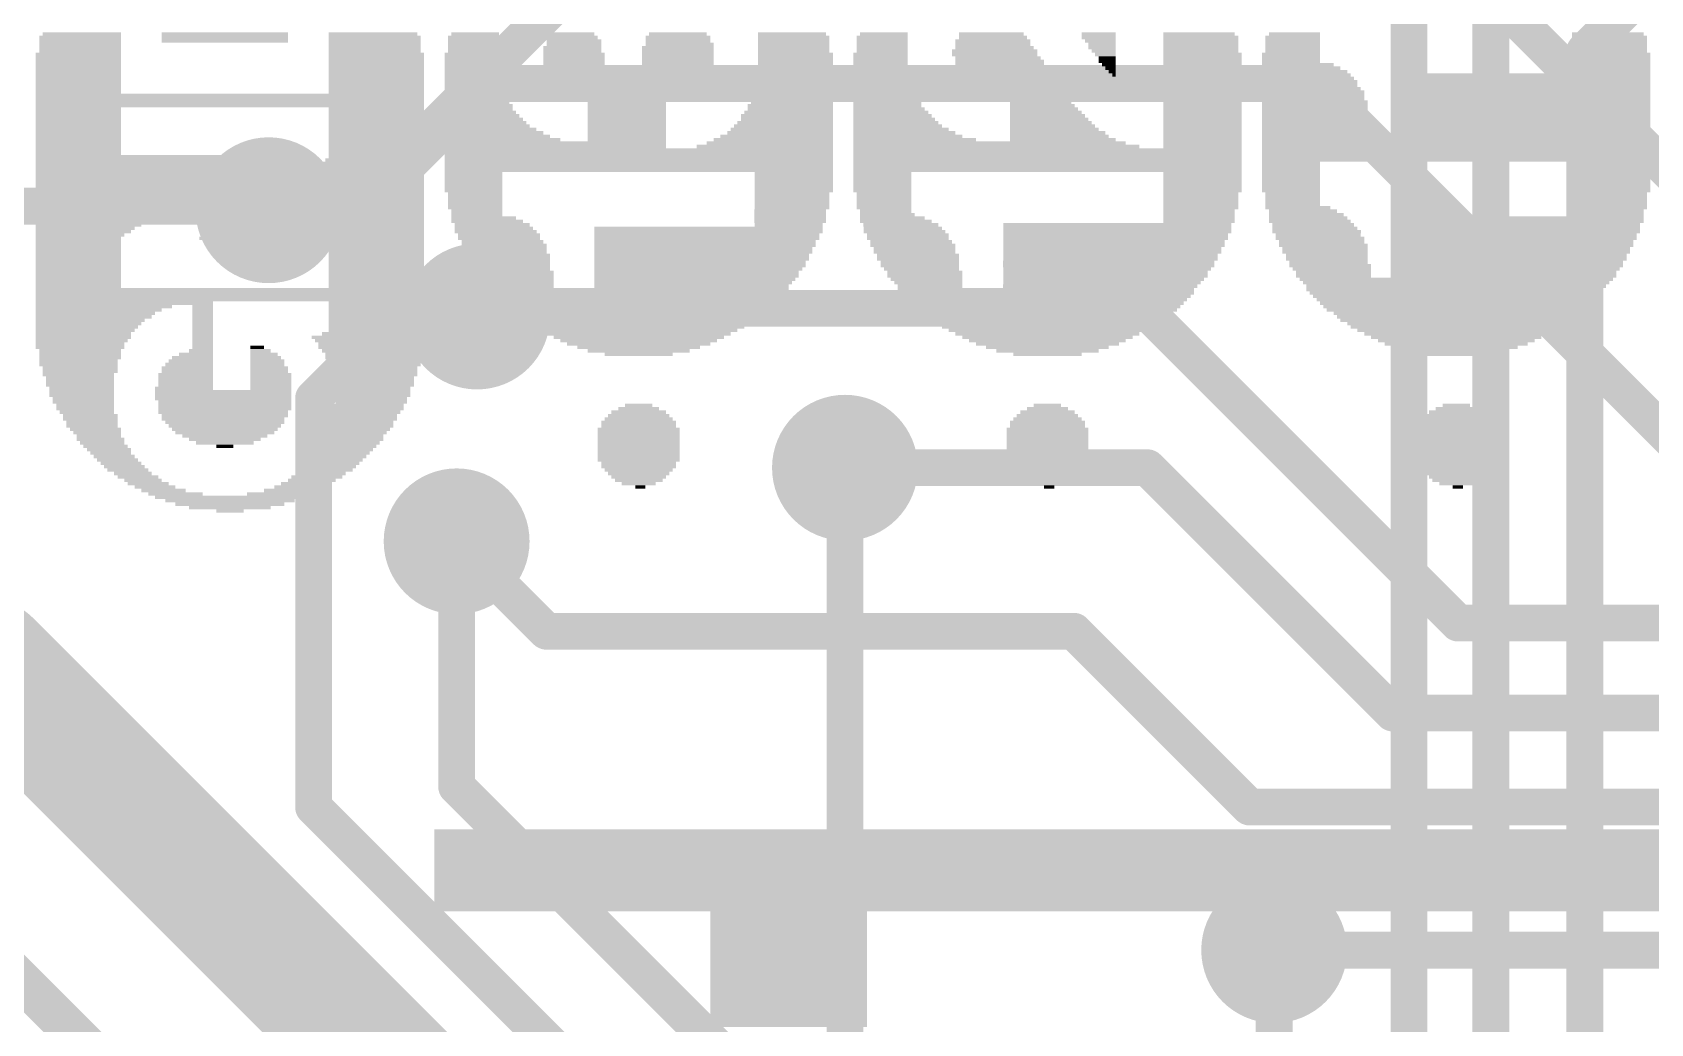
# Model space of a CAD drawing. Extents: x -17.8 to 79, y -18.3 to 67.8.
# Drawn here: x 25.18 to 35.23, y 41.07 to 47.23 of the extents above; entities that cross this region are included whole.
import ezdxf

# ---------------------------------------------------------------- set-up
doc = ezdxf.new("R2010")
doc.units = 0
for name, color, linetype in [('1', 12, 'CONTINUOUS'), ('16', 5, 'CONTINUOUS'), ('18', 3, 'CONTINUOUS'), ('200', 4, 'CONTINUOUS')]:
    doc.layers.add(name, color=color, linetype=linetype)

# ---------------------------------------------------------------- blocks, each defined once
blk = doc.blocks.new('RECT')
blk.add_solid([(-0.5, -0.5), (0.5, -0.5), (-0.5, 0.5), (0.5, 0.5)])
blk = doc.blocks.new('ROUNDV')
at = {"const_width": 0.5}
blk.add_lwpolyline([(0, -0.25, 1), (0, 0.25, 1), (0, -0.25)], format="xyb", dxfattribs=at)

msp = doc.modelspace()

# ---------------------------------------------------------------- linework, layer by layer
at = {"layer": '1', "const_width": 0.2286}
for points in [[(33.7312, 34.4358), (33.7312, 48.895)], [(27.1526, 46.1264), (28.956, 47.9298)], [(34.2392, 34.6349), (34.2392, 47.8028)], [(34.8234, 47.117), (35.2298, 47.5234)], [(34.8234, 34.7578), (34.8234, 47.117)], [(26.6446, 46.1264), (27.1526, 46.1264)], [(26.924, 44.958), (27.432, 45.466)], [(27.432, 45.466), (27.94, 45.466)], [(26.924, 42.418), (26.924, 44.958)], [(30.226, 35.1125), (30.226, 44.5262)], [(27.813, 42.545), (27.813, 44.069)], [(29.591, 40.767), (27.813, 42.545)], [(28.956, 40.386), (26.924, 42.418)], [(32.893, 34.5669), (32.893, 41.529)]]:
    msp.add_lwpolyline(points, dxfattribs=at)
at = {"layer": '1', "const_width": 0.1143}
for points in [[(34.8805, 47.117, 1), (34.7662, 47.117)], [(34.783, 47.1574, 1), (34.8638, 47.0766)], [(26.6446, 46.1836, 1), (26.6446, 46.0693)], [(27.1122, 46.1668, 1), (27.193, 46.086)], [(27.1526, 46.0693, 1), (27.1526, 46.1836)], [(27.432, 45.5232, 1), (27.432, 45.4089)], [(27.4724, 45.4256, 1), (27.3916, 45.5064)], [(27.94, 45.4089, 1), (27.94, 45.5232)], [(26.8836, 44.9984, 1), (26.9644, 44.9176)], [(26.9812, 44.958, 1), (26.8669, 44.958)], [(30.2832, 44.5262, 1), (30.1689, 44.5262)], [(27.8702, 44.069, 1), (27.7559, 44.069)], [(27.8534, 42.5854, 1), (27.7726, 42.5046)], [(27.7559, 42.545, 1), (27.8702, 42.545)], [(26.9644, 42.4584, 1), (26.8836, 42.3776)], [(26.8669, 42.418, 1), (26.9812, 42.418)], [(32.9502, 41.529, 1), (32.8359, 41.529)]]:
    msp.add_lwpolyline(points, format="xyb", dxfattribs=at)
at = {"layer": '16'}
for points, const_width in [([(36.7538, 44.958), (34.2138, 47.498)], 0.2286), ([(28.0162, 46.9138), (27.2288, 46.1264)], 0.2286), ([(33.147, 46.9138), (28.0162, 46.9138)], 0.2286), ([(35.687, 44.3738), (33.147, 46.9138)], 0.2286), ([(18.5928, 46.1518), (26.6192, 46.1518)], 0.2286), ([(26.6192, 46.1518), (26.6446, 46.1264)], 0.2286), ([(27.2288, 46.1264), (26.6446, 46.1264)], 0.2286), ([(28.6258, 45.466), (27.94, 45.466)], 0.2286), ([(28.6766, 45.5168), (28.6258, 45.466)], 0.2286), ([(32.0802, 45.5168), (28.6766, 45.5168)], 0.2286), ([(34.036, 43.561), (32.0802, 45.5168)], 0.2286), ([(30.226, 44.5262), (32.1056, 44.5262)], 0.2286), ([(32.1056, 44.5262), (33.6296, 43.0022)], 0.2286), ([(28.3718, 43.5102), (27.813, 44.069)], 0.2286), ([(24.892, 43.307), (19.558, 43.307)], 0.8128), ([(30.734, 37.465), (24.892, 43.307)], 0.8128), ([(34.036, 43.561), (38.5826, 43.561)], 0.2286), ([(31.6484, 43.5102), (28.3718, 43.5102)], 0.2286), ([(32.7406, 42.418), (31.6484, 43.5102)], 0.2286), ([(33.6296, 43.0022), (40.005, 43.0022)], 0.2286), ([(32.7406, 42.418), (38.7604, 42.418)], 0.2286), ([(26.2636, 40.1828), (24.4094, 42.037)], 0.254), ([(32.893, 41.529), (55.118, 41.529)], 0.2286)]:
    msp.add_lwpolyline(points, dxfattribs=dict(at, const_width=const_width))
for points, const_width in [([(28.0162, 46.971, 1), (28.0162, 46.8567)], 0.1143), ([(28.0566, 46.8734, 1), (27.9758, 46.9542)], 0.1143), ([(33.1874, 46.9542, 1), (33.1066, 46.8734)], 0.1143), ([(33.147, 46.8567, 1), (33.147, 46.971)], 0.1143), ([(26.6596, 46.1922, 1), (26.5788, 46.1114)], 0.1143), ([(26.6192, 46.0947, 1), (26.6192, 46.209)], 0.1143), ([(26.6446, 46.1836, 1), (26.6446, 46.0693)], 0.1143), ([(26.6042, 46.086, 1), (26.685, 46.1668)], 0.1143), ([(27.1884, 46.1668, 1), (27.2692, 46.086)], 0.1143), ([(27.2288, 46.0693, 1), (27.2288, 46.1836)], 0.1143), ([(27.94, 45.5232, 1), (27.94, 45.4089)], 0.1143), ([(28.5854, 45.5064, 1), (28.6662, 45.4256)], 0.1143), ([(28.6766, 45.574, 1), (28.6766, 45.4597)], 0.1143), ([(28.6258, 45.4089, 1), (28.6258, 45.5232)], 0.1143), ([(28.717, 45.4764, 1), (28.6362, 45.5572)], 0.1143), ([(32.1206, 45.5572, 1), (32.0398, 45.4764)], 0.1143), ([(32.0802, 45.4597, 1), (32.0802, 45.574)], 0.1143), ([(30.226, 44.5834, 1), (30.226, 44.4691)], 0.1143), ([(32.146, 44.5666, 1), (32.0652, 44.4858)], 0.1143), ([(32.1056, 44.4691, 1), (32.1056, 44.5834)], 0.1143), ([(27.8534, 44.1094, 1), (27.7726, 44.0286)], 0.1143), ([(25.0357, 43.4507, 1), (24.7483, 43.1633)], 0.4064), ([(24.892, 43.1038, 1), (24.892, 43.5102)], 0.4064), ([(34.036, 43.6181, 1), (34.036, 43.5038)], 0.1143), ([(33.9956, 43.5206, 1), (34.0764, 43.6014)], 0.1143), ([(28.3718, 43.5674, 1), (28.3718, 43.4531)], 0.1143), ([(28.3314, 43.4698, 1), (28.4122, 43.5506)], 0.1143), ([(31.6888, 43.5506, 1), (31.608, 43.4698)], 0.1143), ([(31.6484, 43.4531, 1), (31.6484, 43.5674)], 0.1143), ([(33.6296, 43.0594, 1), (33.6296, 42.9451)], 0.1143), ([(33.5892, 42.9618, 1), (33.67, 43.0426)], 0.1143), ([(32.7406, 42.4751, 1), (32.7406, 42.3608)], 0.1143), ([(32.7002, 42.3776, 1), (32.781, 42.4584)], 0.1143), ([(32.893, 41.5862, 1), (32.893, 41.4719)], 0.1143)]:
    msp.add_lwpolyline(points, format="xyb", dxfattribs=dict(at, const_width=const_width))

# ---------------------------------------------------------------- block references
at = {"layer": '18', "xscale": 0.9064, "yscale": 0.9064}
for p in [(26.6446, 46.1264), (26.6446, 46.1264), (27.94, 45.466), (27.94, 45.466), (30.226, 44.5262), (30.226, 44.5262), (27.813, 44.069), (27.813, 44.069), (32.893, 41.529), (32.893, 41.529)]:
    msp.add_blockref('ROUNDV', p, dxfattribs=at)
at = {"layer": '200', "yscale": 0.0212}
for p, xscale in [((25.4731, 47.1998), 0.508), ((25.4731, 47.1786), 0.508), ((25.4731, 47.1574), 0.508), ((25.4836, 47.2209), 0.4868), ((26.3726, 47.2209), 0.7831), ((26.3726, 47.1998), 0.7831), ((26.3726, 47.1786), 0.7831), ((27.2933, 47.2209), 0.5503), ((27.3039, 47.1998), 0.5715), ((27.3039, 47.1786), 0.5715), ((27.3039, 47.1574), 0.5715), ((27.9177, 47.1998), 0.3175), ((27.9177, 47.1786), 0.3175), ((27.9177, 47.1574), 0.3175), ((27.9283, 47.2209), 0.2963), ((28.5315, 47.1998), 0.3175), ((28.5421, 47.1786), 0.3387), ((28.5421, 47.1574), 0.3387), ((28.5315, 47.2209), 0.2752), ((29.1877, 47.1998), 0.4022), ((29.1877, 47.1786), 0.4022), ((29.1983, 47.1574), 0.4233), ((29.1877, 47.2209), 0.3598), ((29.8967, 47.2209), 0.4233), ((29.9073, 47.1998), 0.4445), ((29.9073, 47.1786), 0.4445), ((29.9073, 47.1574), 0.4445), ((30.4576, 47.1998), 0.3175), ((30.4576, 47.1786), 0.3175), ((30.4576, 47.1574), 0.3175), ((30.4682, 47.2209), 0.2963), ((31.1455, 47.1786), 0.4656), ((31.1455, 47.1574), 0.4656), ((31.1349, 47.2209), 0.4021), ((31.1455, 47.1998), 0.4233), ((31.8016, 47.2209), 0.2117), ((31.8016, 47.1998), 0.2117), ((31.8122, 47.1786), 0.1905), ((31.8228, 47.1574), 0.1693), ((32.426, 47.2209), 0.4445), ((32.4366, 47.1998), 0.4656), ((32.4366, 47.1786), 0.4656), ((32.4366, 47.1574), 0.4656), ((33.0081, 47.1998), 0.3387), ((33.0081, 47.1786), 0.3387), ((33.0081, 47.1574), 0.3387), ((33.0187, 47.2209), 0.3175), ((34.9659, 47.2209), 0.4445), ((34.9765, 47.1998), 0.4657), ((34.9765, 47.1786), 0.4657), ((34.9765, 47.1574), 0.4657), ((25.4625, 47.0939), 0.5291), ((25.4625, 47.0728), 0.5291), ((25.4625, 47.0516), 0.5291), ((25.4731, 47.1363), 0.508), ((25.4731, 47.1151), 0.508), ((27.3039, 47.1363), 0.5715), ((27.3039, 47.1151), 0.5715), ((27.3145, 47.0939), 0.5926), ((27.3145, 47.0728), 0.5926), ((27.3145, 47.0516), 0.5926), ((27.9071, 47.0939), 0.3387), ((27.9071, 47.0728), 0.3387), ((27.9071, 47.0516), 0.3387), ((27.9177, 47.1363), 0.3175), ((27.9177, 47.1151), 0.3175), ((28.5315, 47.1363), 0.3598), ((28.5315, 47.1151), 0.3598), ((28.5421, 47.0939), 0.381), ((28.5421, 47.0728), 0.381), ((28.5421, 47.0516), 0.381), ((29.1877, 47.1363), 0.4445), ((29.1877, 47.1151), 0.4445), ((29.1877, 47.0939), 0.4445), ((29.1877, 47.0728), 0.4445), ((29.1877, 47.0516), 0.4445), ((29.9073, 47.1363), 0.4445), ((29.9073, 47.1151), 0.4445), ((29.9179, 47.0939), 0.4656), ((29.9179, 47.0728), 0.4656), ((29.9179, 47.0516), 0.4656), ((30.447, 47.0939), 0.3387), ((30.447, 47.0728), 0.3387), ((30.447, 47.0516), 0.3387), ((30.4576, 47.1363), 0.3175), ((30.4576, 47.1151), 0.3175), ((31.1561, 47.1151), 0.5291), ((31.1561, 47.0939), 0.5291), ((31.1878, 47.0516), 0.5503), ((31.1561, 47.1363), 0.4868), ((31.1773, 47.0728), 0.5291), ((31.8228, 47.1363), 0.1693), ((31.8334, 47.1151), 0.1482), ((31.844, 47.0939), 0.127), ((31.8546, 47.0728), 0.1058), ((31.8546, 47.0516), 0.1058), ((32.4366, 47.1363), 0.4656), ((32.4366, 47.1151), 0.4656), ((32.4472, 47.0939), 0.4868), ((32.4472, 47.0728), 0.4868), ((32.4472, 47.0516), 0.4868), ((32.9975, 47.0939), 0.3598), ((32.9975, 47.0728), 0.3598), ((32.9975, 47.0516), 0.3598), ((33.0081, 47.1363), 0.3387), ((33.0081, 47.1151), 0.3387), ((34.9765, 47.1363), 0.4657), ((34.9765, 47.1151), 0.4657), ((34.9871, 47.0939), 0.4868), ((34.9871, 47.0728), 0.4868), ((34.9871, 47.0516), 0.4868), ((25.4625, 47.0305), 0.5291), ((25.4625, 47.0093), 0.5291), ((25.4625, 46.9881), 0.5291), ((25.4625, 46.967), 0.5291), ((27.3145, 47.0305), 0.5926), ((27.3145, 47.0093), 0.5926), ((27.3145, 46.9881), 0.5926), ((27.3145, 46.967), 0.5926), ((27.9071, 47.0305), 0.3387), ((27.9071, 47.0093), 0.3387), ((27.9071, 46.9881), 0.3387), ((27.9071, 46.967), 0.3387), ((28.5421, 47.0305), 0.381), ((28.5527, 47.0093), 0.3598), ((28.5527, 46.9881), 0.3598), ((28.8913, 46.967), 0.9948), ((29.1877, 47.0305), 0.4445), ((29.1877, 47.0093), 0.4445), ((29.1771, 46.9881), 0.4233), ((29.9179, 47.0305), 0.4656), ((29.9179, 47.0093), 0.4656), ((29.9179, 46.9881), 0.4656), ((29.9179, 46.967), 0.4656), ((30.447, 47.0305), 0.3387), ((30.447, 47.0093), 0.3387), ((30.447, 46.9881), 0.3387), ((30.447, 46.967), 0.3387), ((31.1878, 47.0305), 0.5503), ((31.209, 47.0093), 0.5503), ((31.2196, 46.9881), 0.5715), ((31.2302, 46.967), 0.5503), ((31.8651, 47.0305), 0.0847), ((31.8757, 47.0093), 0.0635), ((31.8863, 46.9881), 0.0423), ((31.8969, 46.967), 0.0212), ((32.4472, 47.0305), 0.4868), ((32.4472, 47.0093), 0.4868), ((32.4472, 46.9881), 0.4868), ((32.4472, 46.967), 0.4868), ((33.0398, 47.0305), 0.4445), ((33.061, 47.0093), 0.4868), ((33.0822, 46.9881), 0.5291), ((33.0928, 46.967), 0.5503), ((34.4897, 46.967), 1.4816), ((34.9871, 47.0305), 0.4868), ((34.9871, 47.0093), 0.4868), ((34.9871, 46.9881), 0.4868), ((25.4625, 46.9458), 0.5291), ((25.4625, 46.9246), 0.5291), ((25.4625, 46.9035), 0.5291), ((25.4625, 46.8823), 0.5291), ((25.4625, 46.8611), 0.5291), ((27.3145, 46.9458), 0.5926), ((27.3145, 46.9246), 0.5926), ((27.3145, 46.9035), 0.5926), ((27.3145, 46.8823), 0.5926), ((27.3145, 46.8611), 0.5926), ((27.9071, 46.9458), 0.3387), ((27.9177, 46.9246), 0.3598), ((27.9177, 46.9035), 0.3598), ((27.9177, 46.8823), 0.3598), ((27.9283, 46.8611), 0.381), ((28.8808, 46.9458), 0.9736), ((28.8808, 46.9246), 0.9313), ((28.8913, 46.9035), 0.8678), ((28.9019, 46.8823), 0.8043), ((28.9443, 46.8611), 0.635), ((29.9073, 46.9035), 0.4868), ((29.9073, 46.8823), 0.4868), ((29.9073, 46.8611), 0.4868), ((29.9179, 46.9458), 0.4656), ((29.9179, 46.9246), 0.4656), ((30.4576, 46.9458), 0.3598), ((30.4576, 46.9246), 0.3598), ((30.4576, 46.9035), 0.3598), ((30.4682, 46.8823), 0.381), ((30.4682, 46.8611), 0.381), ((31.2513, 46.9458), 0.5503), ((31.2831, 46.9246), 0.5291), ((31.3042, 46.9035), 0.5291), ((31.3466, 46.8823), 0.4445), ((31.4207, 46.8611), 0.3387), ((32.4472, 46.9458), 0.4868), ((32.4472, 46.9246), 0.4868), ((32.4472, 46.9035), 0.4868), ((32.4472, 46.8823), 0.4868), ((32.4472, 46.8611), 0.4868), ((33.1033, 46.9458), 0.5715), ((33.1139, 46.9246), 0.5926), ((33.1139, 46.9035), 0.5926), ((33.1245, 46.8823), 0.6138), ((33.1351, 46.8611), 0.635), ((34.4897, 46.9458), 1.4816), ((34.4897, 46.9246), 1.4816), ((34.4897, 46.9035), 1.4816), ((34.4897, 46.8823), 1.4816), ((34.4897, 46.8611), 1.4816), ((26.4044, 46.84), 2.4129), ((26.4044, 46.8188), 2.4129), ((26.4044, 46.7976), 2.4129), ((26.4044, 46.7765), 2.4129), ((25.4625, 46.7553), 0.5291), ((27.3145, 46.7553), 0.5926), ((27.9283, 46.84), 0.381), ((27.9283, 46.8188), 0.381), ((27.9389, 46.7976), 0.4022), ((27.9495, 46.7765), 0.4233), ((27.9495, 46.7553), 0.4233), ((28.9231, 46.84), 0.5926), ((28.8702, 46.8188), 0.4868), ((28.8702, 46.7976), 0.4868), ((28.8702, 46.7765), 0.4868), ((28.8702, 46.7553), 0.4868), ((29.8861, 46.7765), 0.5291), ((29.8861, 46.7553), 0.5291), ((29.8967, 46.8188), 0.508), ((29.8967, 46.7976), 0.508), ((29.9073, 46.84), 0.4868), ((30.4682, 46.84), 0.381), ((30.4788, 46.8188), 0.4022), ((30.4999, 46.7553), 0.4445), ((30.4894, 46.7976), 0.4233), ((30.4894, 46.7765), 0.4233), ((31.4312, 46.84), 0.3598), ((31.4312, 46.8188), 0.3598), ((31.4418, 46.7976), 0.381), ((31.4524, 46.7765), 0.4022), ((31.463, 46.7553), 0.4233), ((32.4472, 46.84), 0.4868), ((32.4472, 46.8188), 0.4868), ((32.4472, 46.7976), 0.4868), ((32.4472, 46.7765), 0.4868), ((32.4472, 46.7553), 0.4868), ((33.1351, 46.84), 0.635), ((33.1351, 46.8188), 0.635), ((33.1457, 46.7976), 0.6561), ((33.1457, 46.7765), 0.6561), ((33.1457, 46.7553), 0.6561), ((34.4897, 46.84), 1.4816), ((34.4897, 46.8188), 1.4816), ((34.4897, 46.7976), 1.4816), ((34.4897, 46.7765), 1.4816), ((34.4897, 46.7553), 1.4816), ((25.4625, 46.7341), 0.5291), ((25.4625, 46.713), 0.5291), ((25.4625, 46.6918), 0.5291), ((25.4625, 46.6706), 0.5291), ((25.4625, 46.6495), 0.5291), ((27.3145, 46.7341), 0.5926), ((27.3145, 46.713), 0.5926), ((27.3145, 46.6918), 0.5926), ((27.3145, 46.6706), 0.5926), ((27.3145, 46.6495), 0.5926), ((27.9706, 46.713), 0.4656), ((27.9812, 46.6918), 0.4868), ((27.9918, 46.6706), 0.508), ((27.9601, 46.7341), 0.4445), ((28.0024, 46.6495), 0.5291), ((28.8702, 46.7341), 0.4868), ((28.8702, 46.713), 0.4868), ((28.8702, 46.6918), 0.4868), ((28.8702, 46.6706), 0.4868), ((28.8702, 46.6495), 0.4868), ((29.8438, 46.6495), 0.6138), ((29.8544, 46.6706), 0.5926), ((29.865, 46.713), 0.5715), ((29.865, 46.6918), 0.5715), ((29.8756, 46.7341), 0.5503), ((30.5105, 46.7341), 0.4656), ((30.5211, 46.713), 0.4868), ((30.5317, 46.6918), 0.508), ((30.5423, 46.6706), 0.5291), ((30.5529, 46.6495), 0.5503), ((31.4947, 46.6918), 0.4868), ((31.5053, 46.6706), 0.508), ((31.5159, 46.6495), 0.5292), ((31.4736, 46.7341), 0.4445), ((31.4842, 46.713), 0.4657), ((32.4472, 46.7341), 0.4868), ((32.4472, 46.713), 0.4868), ((32.4472, 46.6918), 0.4868), ((32.4472, 46.6706), 0.4868), ((32.4472, 46.6495), 0.4868), ((33.1457, 46.7341), 0.6561), ((33.1457, 46.713), 0.6561), ((33.1563, 46.6918), 0.6773), ((33.1563, 46.6706), 0.6773), ((33.1563, 46.6495), 0.6773), ((34.4897, 46.7341), 1.4816), ((34.4897, 46.713), 1.4816), ((34.4897, 46.6918), 1.4816), ((34.4897, 46.6706), 1.4816), ((34.4897, 46.6495), 1.4816), ((25.4625, 46.6283), 0.5291), ((25.4625, 46.6071), 0.5291), ((25.4625, 46.586), 0.5291), ((25.4625, 46.5648), 0.5291), ((27.3145, 46.6283), 0.5926), ((27.3145, 46.6071), 0.5926), ((27.3145, 46.586), 0.5926), ((27.3145, 46.5648), 0.5926), ((28.0235, 46.6283), 0.5715), ((28.0447, 46.6071), 0.6138), ((28.0659, 46.586), 0.6561), ((28.0976, 46.5648), 0.7196), ((28.8702, 46.6283), 0.4868), ((28.8702, 46.6071), 0.4868), ((28.8702, 46.586), 0.4868), ((28.8702, 46.5648), 0.4868), ((29.7803, 46.5648), 0.7408), ((29.8015, 46.586), 0.6985), ((29.8226, 46.6071), 0.6561), ((29.8332, 46.6283), 0.635), ((30.574, 46.6283), 0.5926), ((30.5952, 46.6071), 0.635), ((30.6164, 46.586), 0.6773), ((30.6587, 46.5648), 0.762), ((31.5265, 46.6283), 0.5503), ((31.5582, 46.586), 0.6138), ((31.5794, 46.5648), 0.6561), ((31.5477, 46.6071), 0.5926), ((32.4472, 46.6283), 0.4868), ((32.4472, 46.6071), 0.4868), ((32.4472, 46.586), 0.4868), ((32.4472, 46.5648), 0.4868), ((33.1563, 46.6283), 0.6773), ((33.1563, 46.6071), 0.6773), ((34.0241, 46.586), 2.4129), ((34.0241, 46.5648), 2.4129), ((34.4897, 46.6283), 1.4816), ((34.4897, 46.6071), 1.4816), ((25.4625, 46.5436), 0.5291), ((25.4625, 46.5225), 0.5291), ((25.4625, 46.5013), 0.5291), ((25.4625, 46.4801), 0.5291), ((25.8646, 46.459), 1.3334), ((27.3145, 46.5436), 0.5926), ((27.3145, 46.5225), 0.5926), ((27.3145, 46.5013), 0.5926), ((27.3145, 46.4801), 0.5926), ((27.3145, 46.459), 0.5926), ((28.4257, 46.5436), 1.3758), ((28.4257, 46.5225), 1.3758), ((28.9443, 46.5013), 2.4129), ((28.9443, 46.4801), 2.4129), ((28.9443, 46.459), 2.4129), ((29.7274, 46.5225), 0.8466), ((29.7591, 46.5436), 0.7831), ((31.1243, 46.5436), 1.6933), ((31.1667, 46.5225), 1.7779), ((31.4842, 46.5013), 2.4129), ((31.4842, 46.4801), 2.4129), ((31.4842, 46.459), 2.4129), ((32.4472, 46.5436), 0.4868), ((32.4472, 46.5225), 0.4868), ((34.0241, 46.5436), 2.4129), ((34.0241, 46.5225), 2.4129), ((34.0241, 46.5013), 2.4129), ((34.0241, 46.4801), 2.4129), ((34.0241, 46.459), 2.4129), ((25.8435, 46.4378), 1.2911), ((25.8329, 46.4166), 1.27), ((25.8117, 46.3955), 1.2276), ((25.8011, 46.3743), 1.2065), ((25.78, 46.3531), 1.1641), ((27.2404, 46.3531), 0.7408), ((27.251, 46.3743), 0.7196), ((27.2722, 46.3955), 0.6773), ((27.2827, 46.4166), 0.6561), ((27.3039, 46.4378), 0.6138), ((28.9443, 46.4378), 2.4129), ((28.9443, 46.4166), 2.4129), ((28.9443, 46.3955), 2.4129), ((28.9443, 46.3743), 2.4129), ((27.9177, 46.3531), 0.3598), ((29.9073, 46.3531), 0.4868), ((30.4576, 46.3531), 0.3598), ((31.4842, 46.4378), 2.4129), ((31.4842, 46.4166), 2.4129), ((31.4842, 46.3955), 2.4129), ((31.4842, 46.3743), 2.4129), ((32.4472, 46.3531), 0.4868), ((32.9975, 46.4166), 0.3598), ((32.9975, 46.3955), 0.3598), ((32.9975, 46.3743), 0.3598), ((32.9975, 46.3531), 0.3598), ((34.0241, 46.4378), 2.4129), ((34.9871, 46.4166), 0.4868), ((34.9871, 46.3955), 0.4868), ((34.9871, 46.3743), 0.4868), ((34.9871, 46.3531), 0.4868), ((25.7588, 46.332), 1.1218), ((25.7482, 46.3108), 1.1006), ((25.7271, 46.2896), 1.0583), ((25.7165, 46.2685), 1.0371), ((25.6953, 46.2473), 0.9948), ((27.1557, 46.2473), 0.9101), ((27.1663, 46.2685), 0.889), ((27.1875, 46.2896), 0.8466), ((27.1981, 46.3108), 0.8255), ((27.2192, 46.332), 0.7831), ((27.9177, 46.332), 0.3598), ((27.9177, 46.3108), 0.3598), ((27.9177, 46.2896), 0.3598), ((27.9177, 46.2685), 0.3598), ((27.9177, 46.2473), 0.3598), ((29.9073, 46.332), 0.4868), ((29.9073, 46.3108), 0.4868), ((29.9073, 46.2896), 0.4868), ((29.9073, 46.2685), 0.4868), ((29.9073, 46.2473), 0.4868), ((30.4576, 46.332), 0.3598), ((30.4576, 46.3108), 0.3598), ((30.4576, 46.2896), 0.3598), ((30.4576, 46.2685), 0.3598), ((30.4576, 46.2473), 0.3598), ((32.4472, 46.332), 0.4868), ((32.4472, 46.3108), 0.4868), ((32.4472, 46.2896), 0.4868), ((32.4472, 46.2685), 0.4868), ((32.4472, 46.2473), 0.4868), ((32.9975, 46.332), 0.3598), ((32.9975, 46.3108), 0.3598), ((32.9975, 46.2896), 0.3598), ((32.9975, 46.2685), 0.3598), ((32.9975, 46.2473), 0.3598), ((34.9871, 46.332), 0.4868), ((34.9871, 46.3108), 0.4868), ((34.9871, 46.2896), 0.4868), ((34.9871, 46.2685), 0.4868), ((34.9871, 46.2473), 0.4868), ((25.6741, 46.2262), 0.9525), ((25.6636, 46.205), 0.9313), ((25.6424, 46.1838), 0.889), ((25.6318, 46.1627), 0.8678), ((27.0817, 46.1627), 1.0583), ((27.1028, 46.1838), 1.016), ((27.1134, 46.205), 0.9948), ((27.1346, 46.2262), 0.9525), ((27.9283, 46.2262), 0.3387), ((27.9283, 46.205), 0.3387), ((27.9283, 46.1838), 0.3387), ((27.9283, 46.1627), 0.3387), ((29.8967, 46.2262), 0.4656), ((29.8967, 46.205), 0.4656), ((29.8967, 46.1838), 0.4656), ((29.8967, 46.1627), 0.4656), ((30.4682, 46.2262), 0.3387), ((30.4682, 46.205), 0.3387), ((30.4682, 46.1838), 0.3387), ((30.4682, 46.1627), 0.3387), ((32.4366, 46.2262), 0.4656), ((32.4366, 46.205), 0.4656), ((32.4366, 46.1838), 0.4656), ((32.4366, 46.1627), 0.4656), ((33.0081, 46.2262), 0.3387), ((33.0081, 46.205), 0.3387), ((33.0081, 46.1838), 0.3387), ((33.0081, 46.1627), 0.3387), ((34.9765, 46.2262), 0.4657), ((34.9765, 46.205), 0.4657), ((34.9765, 46.1838), 0.4657), ((34.9765, 46.1627), 0.4657), ((25.6106, 46.1415), 0.8255), ((25.5789, 46.0992), 0.762), ((25.5577, 46.078), 0.7196), ((25.5366, 46.0568), 0.6773), ((25.5895, 46.1203), 0.7831), ((26.997, 46.0568), 1.2276), ((27.0182, 46.078), 1.1853), ((27.0288, 46.0992), 1.1641), ((27.0499, 46.1203), 1.1218), ((27.0711, 46.1415), 1.0795), ((27.9283, 46.1415), 0.3387), ((27.9389, 46.1203), 0.3175), ((27.9389, 46.0992), 0.3175), ((27.9812, 46.078), 0.4022), ((28.0024, 46.0568), 0.4445), ((29.8967, 46.1415), 0.4656), ((29.8861, 46.1203), 0.4445), ((29.8861, 46.0992), 0.4445), ((29.8861, 46.078), 0.4445), ((29.8861, 46.0568), 0.4445), ((30.4682, 46.1415), 0.3387), ((30.4788, 46.1203), 0.3175), ((30.4894, 46.0992), 0.3387), ((30.5211, 46.078), 0.4022), ((30.5423, 46.0568), 0.4445), ((32.426, 46.1203), 0.4445), ((32.426, 46.0992), 0.4445), ((32.426, 46.078), 0.4445), ((32.426, 46.0568), 0.4445), ((32.4366, 46.1415), 0.4656), ((33.0398, 46.1415), 0.4022), ((33.0716, 46.1203), 0.4233), ((33.1033, 46.078), 0.4868), ((33.1139, 46.0568), 0.508), ((33.0928, 46.0992), 0.4656), ((34.4685, 46.078), 1.4393), ((34.4685, 46.0568), 1.4393), ((34.9659, 46.1203), 0.4445), ((34.9659, 46.0992), 0.4445), ((34.9765, 46.1415), 0.4657), ((25.526, 46.0357), 0.6561), ((25.5048, 46.0145), 0.6138), ((25.4942, 45.9933), 0.5926), ((25.4731, 45.9722), 0.5503), ((25.4625, 45.951), 0.5291), ((26.9123, 45.951), 1.3969), ((26.9335, 45.9722), 1.3546), ((26.9441, 45.9933), 1.3334), ((26.9653, 46.0145), 1.2911), ((26.9864, 46.0357), 1.2488), ((28.0341, 46.0357), 0.4657), ((28.0447, 46.0145), 0.4868), ((28.0553, 45.9933), 0.508), ((28.0765, 45.9722), 0.508), ((28.0765, 45.951), 0.508), ((29.3782, 46.0145), 1.4181), ((29.3782, 45.9933), 1.4181), ((29.3676, 45.9722), 1.3969), ((29.3676, 45.951), 1.3969), ((29.8756, 46.0357), 0.4233), ((30.574, 46.0357), 0.4657), ((30.5846, 46.0145), 0.4868), ((30.5952, 45.9933), 0.508), ((30.6164, 45.9722), 0.508), ((30.6164, 45.951), 0.508), ((31.9181, 46.0357), 1.4181), ((31.9181, 46.0145), 1.4181), ((31.9181, 45.9933), 1.4181), ((31.9075, 45.9722), 1.3969), ((31.9075, 45.951), 1.3969), ((33.1351, 46.0357), 0.508), ((33.1457, 46.0145), 0.5291), ((33.1563, 45.9933), 0.5503), ((33.1774, 45.951), 0.5503), ((33.1668, 45.9722), 0.5291), ((34.458, 46.0357), 1.4181), ((34.458, 46.0145), 1.4181), ((34.458, 45.9933), 1.4181), ((34.4474, 45.9722), 1.3969), ((34.4474, 45.951), 1.3969), ((25.4625, 45.9298), 0.5291), ((25.4625, 45.9087), 0.5291), ((25.4625, 45.8875), 0.5291), ((25.4625, 45.8663), 0.5291), ((25.4625, 45.8452), 0.5291), ((27.3145, 45.9298), 0.5926), ((27.3145, 45.9087), 0.5926), ((27.3145, 45.8875), 0.5926), ((27.3145, 45.8663), 0.5926), ((27.3145, 45.8452), 0.5926), ((28.0976, 45.9298), 0.508), ((28.1082, 45.9087), 0.5291), ((28.1188, 45.8875), 0.508), ((28.1188, 45.8663), 0.508), ((28.14, 45.8452), 0.508), ((29.357, 45.9298), 1.3758), ((29.357, 45.9087), 1.3758), ((29.3464, 45.8875), 1.3546), ((29.3464, 45.8663), 1.3546), ((29.3358, 45.8452), 1.3334), ((30.6375, 45.9298), 0.508), ((30.6481, 45.9087), 0.5291), ((30.6587, 45.8875), 0.508), ((30.6587, 45.8663), 0.508), ((30.6799, 45.8452), 0.508), ((31.8969, 45.9298), 1.3758), ((31.8969, 45.9087), 1.3758), ((31.8863, 45.8875), 1.3546), ((31.8863, 45.8663), 1.3546), ((31.8757, 45.8452), 1.3334), ((33.188, 45.9298), 0.5291), ((33.1986, 45.9087), 0.5503), ((33.2092, 45.8875), 0.5292), ((33.2092, 45.8663), 0.5292), ((33.2198, 45.8452), 0.508), ((34.4368, 45.9298), 1.3758), ((34.4368, 45.9087), 1.3758), ((34.4262, 45.8875), 1.3546), ((34.4262, 45.8663), 1.3546), ((34.4156, 45.8452), 1.3334), ((25.4625, 45.824), 0.5291), ((25.4625, 45.8028), 0.5291), ((25.4625, 45.7817), 0.5291), ((25.4625, 45.7605), 0.5291), ((27.3145, 45.824), 0.5926), ((27.3145, 45.8028), 0.5926), ((27.3145, 45.7817), 0.5926), ((27.3145, 45.7605), 0.5926), ((28.14, 45.824), 0.508), ((28.1505, 45.8028), 0.4868), ((28.1505, 45.7817), 0.4868), ((28.1611, 45.7605), 0.4656), ((29.3252, 45.8028), 1.3123), ((29.3252, 45.7817), 1.3123), ((29.3358, 45.824), 1.3334), ((29.3147, 45.7605), 1.2911), ((30.6799, 45.824), 0.508), ((30.6904, 45.8028), 0.4868), ((30.6904, 45.7817), 0.4868), ((30.701, 45.7605), 0.4656), ((31.8757, 45.824), 1.3334), ((31.8651, 45.8028), 1.3123), ((31.8651, 45.7817), 1.3123), ((31.8546, 45.7605), 1.2911), ((33.2198, 45.824), 0.508), ((33.2303, 45.8028), 0.4868), ((33.2409, 45.7817), 0.508), ((33.2515, 45.7605), 0.4868), ((34.4156, 45.824), 1.3334), ((34.405, 45.8028), 1.3123), ((34.405, 45.7817), 1.3123), ((34.3945, 45.7605), 1.2911), ((25.4625, 45.7393), 0.5291), ((25.4625, 45.7182), 0.5291), ((25.4625, 45.697), 0.5291), ((25.4625, 45.6758), 0.5291), ((25.4625, 45.6547), 0.5291), ((27.3145, 45.7393), 0.5926), ((27.3145, 45.7182), 0.5926), ((27.3145, 45.697), 0.5926), ((27.3145, 45.6758), 0.5926), ((27.3145, 45.6547), 0.5926), ((28.1823, 45.7393), 0.4656), ((28.1823, 45.7182), 0.4656), ((28.1929, 45.697), 0.4445), ((28.2035, 45.6758), 0.4233), ((28.214, 45.6547), 0.4022), ((29.3041, 45.7393), 1.27), ((29.3041, 45.7182), 1.27), ((29.2935, 45.697), 1.2488), ((29.2829, 45.6758), 1.2276), ((29.2723, 45.6547), 1.2065), ((30.7222, 45.7393), 0.4656), ((30.7222, 45.7182), 0.4656), ((30.7328, 45.697), 0.4445), ((30.7434, 45.6758), 0.4233), ((30.7539, 45.6547), 0.4022), ((31.8334, 45.697), 1.2488), ((31.8228, 45.6758), 1.2276), ((31.8122, 45.6547), 1.2065), ((31.844, 45.7393), 1.2699), ((31.844, 45.7182), 1.2699), ((33.2621, 45.7393), 0.4657), ((33.2621, 45.7182), 0.4657), ((34.0241, 45.697), 1.9473), ((34.0241, 45.6758), 1.9049), ((34.0241, 45.6547), 1.8626), ((34.3839, 45.7393), 1.27), ((34.3839, 45.7182), 1.27), ((26.4044, 45.6335), 2.4129), ((26.4044, 45.6123), 2.4129), ((26.4044, 45.5912), 2.4129), ((26.4044, 45.57), 2.4129), ((25.7482, 45.5488), 1.1006), ((27.3145, 45.5488), 0.5926), ((28.9443, 45.6335), 1.8626), ((28.9443, 45.6123), 1.8203), ((28.9443, 45.5912), 1.7779), ((28.9443, 45.57), 1.7356), ((28.9443, 45.5488), 1.6933), ((31.4736, 45.6335), 1.8414), ((31.4842, 45.6123), 1.8203), ((31.4842, 45.5912), 1.7779), ((31.4842, 45.57), 1.7356), ((31.4842, 45.5488), 1.6933), ((34.0135, 45.6335), 1.8414), ((34.0241, 45.6123), 1.8203), ((34.0241, 45.5912), 1.7779), ((34.0241, 45.57), 1.7356), ((34.0241, 45.5488), 1.6933), ((25.6212, 45.5277), 0.8466), ((25.5683, 45.4853), 0.7408), ((25.5577, 45.4642), 0.7196), ((25.5366, 45.443), 0.6773), ((25.5895, 45.5065), 0.7831), ((26.235, 45.5277), 0.127), ((26.235, 45.5065), 0.127), ((26.235, 45.4853), 0.127), ((26.235, 45.4642), 0.127), ((26.235, 45.443), 0.127), ((27.3145, 45.5277), 0.5926), ((27.3145, 45.5065), 0.5926), ((27.3145, 45.4853), 0.5926), ((27.3145, 45.4642), 0.5926), ((27.3145, 45.443), 0.5926), ((28.9443, 45.5277), 1.6509), ((28.9443, 45.5065), 1.6086), ((28.9443, 45.4853), 1.5239), ((28.9443, 45.4642), 1.4816), ((28.9443, 45.443), 1.4393), ((31.4842, 45.5277), 1.6509), ((31.4842, 45.5065), 1.6086), ((31.4842, 45.4853), 1.5239), ((31.4842, 45.4642), 1.4816), ((31.4842, 45.443), 1.4393), ((34.0241, 45.5277), 1.6509), ((34.0241, 45.5065), 1.6086), ((34.0241, 45.4853), 1.5239), ((34.0241, 45.4642), 1.4816), ((34.0241, 45.443), 1.4393), ((25.526, 45.4218), 0.6561), ((25.5154, 45.4007), 0.635), ((25.5048, 45.3795), 0.6138), ((25.4942, 45.3584), 0.5926), ((26.235, 45.4218), 0.127), ((26.235, 45.4007), 0.127), ((26.235, 45.3795), 0.127), ((26.235, 45.3584), 0.127), ((27.2933, 45.3584), 0.635), ((27.3145, 45.4218), 0.5926), ((27.3145, 45.4007), 0.5926), ((27.3145, 45.3795), 0.5926), ((28.9443, 45.4218), 1.3546), ((28.9443, 45.4007), 1.3123), ((28.9443, 45.3795), 1.2276), ((28.9443, 45.3584), 1.143), ((31.4842, 45.4218), 1.3546), ((31.4842, 45.4007), 1.3123), ((31.4842, 45.3795), 1.2276), ((31.4842, 45.3584), 1.143), ((34.0241, 45.4218), 1.3546), ((34.0241, 45.4007), 1.3123), ((34.0241, 45.3795), 1.2276), ((34.0241, 45.3584), 1.143), ((25.4836, 45.316), 0.5715), ((25.4942, 45.3372), 0.5926), ((25.4731, 45.2949), 0.5503), ((25.4731, 45.2737), 0.5503), ((25.4731, 45.2525), 0.508), ((26.2245, 45.2525), 0.1482), ((26.235, 45.3372), 0.127), ((26.235, 45.316), 0.127), ((26.235, 45.2949), 0.127), ((26.235, 45.2737), 0.127), ((26.5737, 45.2737), 0.0847), ((26.5949, 45.2525), 0.127), ((27.2616, 45.3372), 0.6985), ((27.2722, 45.316), 0.6773), ((27.2827, 45.2949), 0.6561), ((27.2827, 45.2737), 0.6561), ((27.2827, 45.2525), 0.6138), ((28.9443, 45.3372), 1.0583), ((28.9443, 45.316), 0.9736), ((28.9443, 45.2949), 0.889), ((28.9443, 45.2737), 0.762), ((28.9443, 45.2525), 0.635), ((31.4842, 45.3372), 1.0583), ((31.4842, 45.316), 0.9736), ((31.4842, 45.2949), 0.889), ((31.4842, 45.2737), 0.762), ((31.4842, 45.2525), 0.635), ((34.0241, 45.3372), 1.0583), ((34.0241, 45.316), 0.9736), ((34.0241, 45.2949), 0.889), ((34.0241, 45.2737), 0.762), ((34.0241, 45.2525), 0.635), ((25.4731, 45.2314), 0.508), ((25.4731, 45.2102), 0.508), ((25.4625, 45.189), 0.4868), ((25.4625, 45.1679), 0.4868), ((25.4731, 45.1467), 0.4657), ((26.1398, 45.1467), 0.3175), ((26.1504, 45.1679), 0.2963), ((26.161, 45.189), 0.2752), ((26.1715, 45.2102), 0.254), ((26.1927, 45.2314), 0.2117), ((26.616, 45.2314), 0.1693), ((26.6266, 45.2102), 0.1905), ((26.6372, 45.189), 0.2117), ((26.6372, 45.1679), 0.2117), ((26.6478, 45.1467), 0.2328), ((27.2933, 45.2314), 0.5926), ((27.2933, 45.2102), 0.5926), ((27.3039, 45.189), 0.5715), ((27.3039, 45.1679), 0.5715), ((27.3039, 45.1467), 0.5291), ((28.9443, 45.2314), 0.4233), ((31.4842, 45.2314), 0.4233), ((34.0241, 45.2314), 0.4233), ((25.4731, 45.1255), 0.4657), ((25.4625, 45.1044), 0.4445), ((25.4731, 45.0832), 0.4233), ((25.4731, 45.062), 0.4233), ((25.4731, 45.0409), 0.4233), ((26.1292, 45.1044), 0.3387), ((26.1292, 45.0832), 0.3387), ((26.1292, 45.062), 0.3387), ((26.1292, 45.0409), 0.3387), ((26.1398, 45.1255), 0.3175), ((26.6478, 45.1255), 0.2328), ((26.6584, 45.1044), 0.254), ((26.6584, 45.0832), 0.254), ((26.6584, 45.062), 0.254), ((26.6584, 45.0409), 0.254), ((27.3039, 45.1255), 0.5291), ((27.3039, 45.1044), 0.5291), ((27.2933, 45.0832), 0.508), ((27.2933, 45.062), 0.508), ((27.3039, 45.0409), 0.4868), ((25.4836, 45.0197), 0.4022), ((25.4836, 44.9985), 0.4022), ((25.4836, 44.9774), 0.4022), ((25.4942, 44.9562), 0.381), ((26.1186, 45.0197), 0.3598), ((26.362, 44.9985), 0.8466), ((26.362, 44.9774), 0.8466), ((26.362, 44.9562), 0.8466), ((26.6584, 45.0197), 0.254), ((27.2827, 44.9562), 0.4445), ((27.2933, 45.0197), 0.4656), ((27.2933, 44.9985), 0.4656), ((27.2933, 44.9774), 0.4656), ((25.4942, 44.935), 0.381), ((25.5048, 44.9139), 0.3598), ((25.5048, 44.8927), 0.3598), ((25.5154, 44.8715), 0.3387), ((25.5366, 44.8504), 0.3387), ((26.3726, 44.935), 0.8255), ((26.3726, 44.9139), 0.8255), ((26.3726, 44.8927), 0.8255), ((26.362, 44.8715), 0.8043), ((26.3726, 44.8504), 0.7831), ((27.2404, 44.8504), 0.4022), ((27.2616, 44.9139), 0.4445), ((27.2616, 44.8927), 0.4445), ((27.251, 44.8715), 0.4233), ((27.2827, 44.935), 0.4445), ((28.9443, 44.8504), 0.381), ((28.9443, 44.8715), 0.3387), ((28.9443, 44.8927), 0.254), ((28.9443, 44.9139), 0.1693), ((31.4842, 44.8504), 0.381), ((31.4842, 44.8715), 0.3387), ((31.4842, 44.8927), 0.254), ((31.4842, 44.9139), 0.1693), ((34.0241, 44.8504), 0.381), ((34.0241, 44.8715), 0.3387), ((34.0241, 44.8927), 0.254), ((34.0241, 44.9139), 0.1693), ((25.5366, 44.8292), 0.3387), ((25.5471, 44.808), 0.3175), ((25.5471, 44.7869), 0.3175), ((25.5683, 44.7657), 0.3175), ((25.5789, 44.7445), 0.2963), ((26.362, 44.8292), 0.762), ((26.3726, 44.808), 0.7408), ((26.3726, 44.7869), 0.6985), ((26.3726, 44.7657), 0.6561), ((26.3726, 44.7445), 0.6138), ((27.2192, 44.7869), 0.4022), ((27.2087, 44.7657), 0.381), ((27.1981, 44.7445), 0.3598), ((27.2404, 44.8292), 0.4022), ((27.2298, 44.808), 0.381), ((28.9443, 44.7657), 0.508), ((28.9443, 44.7445), 0.508), ((28.9443, 44.808), 0.4656), ((28.9443, 44.7869), 0.4656), ((28.9443, 44.8292), 0.4233), ((31.4842, 44.7657), 0.508), ((31.4842, 44.7445), 0.508), ((31.4842, 44.808), 0.4657), ((31.4842, 44.7869), 0.4657), ((31.4842, 44.8292), 0.4233), ((34.0241, 44.7657), 0.508), ((34.0241, 44.7445), 0.508), ((34.0241, 44.808), 0.4656), ((34.0241, 44.7869), 0.4656), ((34.0241, 44.8292), 0.4233), ((25.5895, 44.7234), 0.2752), ((25.6001, 44.7022), 0.2963), ((25.6106, 44.681), 0.2752), ((25.6318, 44.6599), 0.2752), ((25.653, 44.6387), 0.2752), ((26.3726, 44.7234), 0.5291), ((26.3726, 44.7022), 0.4445), ((26.3726, 44.681), 0.3598), ((26.3726, 44.6599), 0.1058), ((27.124, 44.6387), 0.3387), ((27.1557, 44.681), 0.3598), ((27.1452, 44.6599), 0.3387), ((27.1769, 44.7234), 0.3598), ((27.1769, 44.7022), 0.3598), ((28.9443, 44.7234), 0.508), ((28.9443, 44.7022), 0.508), ((28.9443, 44.681), 0.508), ((28.9443, 44.6599), 0.508), ((28.9443, 44.6387), 0.508), ((31.4842, 44.7234), 0.508), ((31.4842, 44.7022), 0.508), ((31.4842, 44.681), 0.508), ((31.4842, 44.6599), 0.508), ((31.4842, 44.6387), 0.508), ((34.0241, 44.7234), 0.508), ((34.0241, 44.7022), 0.508), ((34.0241, 44.681), 0.508), ((34.0241, 44.6599), 0.508), ((34.0241, 44.6387), 0.508), ((25.6636, 44.6175), 0.254), ((25.6847, 44.5964), 0.254), ((25.7059, 44.5752), 0.254), ((25.7271, 44.5541), 0.254), ((27.0499, 44.5541), 0.3175), ((27.0711, 44.5752), 0.3175), ((27.0922, 44.5964), 0.3175), ((27.1134, 44.6175), 0.3175), ((28.9443, 44.6175), 0.508), ((28.9443, 44.5964), 0.508), ((28.9443, 44.5752), 0.508), ((28.9443, 44.5541), 0.4656), ((31.4842, 44.6175), 0.508), ((31.4842, 44.5964), 0.508), ((31.4842, 44.5752), 0.508), ((31.4842, 44.5541), 0.4657), ((34.0241, 44.6175), 0.508), ((34.0241, 44.5964), 0.508), ((34.0241, 44.5752), 0.508), ((34.0241, 44.5541), 0.4656), ((25.7482, 44.5329), 0.254), ((25.7694, 44.5117), 0.254), ((25.8011, 44.4906), 0.2328), ((25.8329, 44.4694), 0.254), ((25.8646, 44.4482), 0.2328), ((26.9123, 44.4482), 0.2963), ((26.9441, 44.4694), 0.3175), ((26.9758, 44.4906), 0.2963), ((27.0076, 44.5117), 0.3175), ((27.0288, 44.5329), 0.3175), ((28.9443, 44.5329), 0.4656), ((28.9443, 44.5117), 0.4233), ((28.9443, 44.4906), 0.381), ((28.9443, 44.4694), 0.3387), ((28.9443, 44.4482), 0.2963), ((31.4842, 44.5329), 0.4657), ((31.4842, 44.5117), 0.4233), ((31.4842, 44.4906), 0.381), ((31.4842, 44.4694), 0.3387), ((31.4842, 44.4482), 0.2963), ((34.0241, 44.5329), 0.4656), ((34.0241, 44.5117), 0.4233), ((34.0241, 44.4906), 0.381), ((34.0241, 44.4694), 0.3387), ((34.0241, 44.4482), 0.2963), ((25.8964, 44.4271), 0.254), ((25.9387, 44.4059), 0.254), ((25.9916, 44.3847), 0.2752), ((26.0657, 44.3636), 0.3387), ((26.4044, 44.3424), 0.9313), ((26.7113, 44.3636), 0.4022), ((26.7853, 44.3847), 0.3387), ((26.8383, 44.4059), 0.3175), ((26.8806, 44.4271), 0.3175), ((28.9443, 44.4271), 0.2117), ((28.9548, 44.4059), 0.0635), ((31.4842, 44.4271), 0.2117), ((31.4947, 44.4059), 0.0635), ((34.0241, 44.4271), 0.2117), ((34.0346, 44.4059), 0.0635), ((26.4044, 44.3212), 0.8043), ((26.4044, 44.3001), 0.6773), ((26.4044, 44.2789), 0.508), ((26.4044, 44.2577), 0.1693), ((46.2262, 42.2681), 37.1037), ((46.2262, 42.247), 37.1037), ((46.2262, 42.2258), 37.1037), ((46.2262, 42.2046), 37.1037), ((46.2262, 42.1835), 37.1037), ((46.2262, 42.1623), 37.1037), ((46.2262, 42.1411), 37.1037), ((46.2262, 42.12), 37.1037), ((46.2262, 42.0988), 37.1037), ((46.2262, 42.0777), 37.1037), ((46.2262, 42.0565), 37.1037), ((46.2262, 42.0353), 37.1037), ((46.2262, 42.0142), 37.1037), ((46.2262, 41.993), 37.1037), ((46.2262, 41.9718), 37.1037), ((46.2262, 41.9507), 37.1037), ((46.2262, 41.9295), 37.1037), ((46.2262, 41.9083), 37.1037), ((46.2262, 41.8872), 37.1037), ((46.2262, 41.866), 37.1037), ((46.2262, 41.8448), 37.1037), ((46.2262, 41.8237), 37.1037), ((46.2262, 41.8025), 37.1037), ((46.2262, 41.7813), 37.1037), ((29.8756, 41.7602), 0.9736), ((29.8756, 41.739), 0.9736), ((29.8756, 41.7178), 0.9736), ((29.8756, 41.6967), 0.9736), ((29.8756, 41.6755), 0.9736), ((29.8756, 41.6543), 0.9736), ((29.8756, 41.6332), 0.9736), ((29.8756, 41.612), 0.9736), ((29.8756, 41.5908), 0.9736), ((29.8756, 41.5697), 0.9736), ((29.8756, 41.5485), 0.9736), ((29.8756, 41.5273), 0.9736), ((29.8756, 41.5062), 0.9736), ((29.8756, 41.485), 0.9736), ((29.8756, 41.4638), 0.9736), ((29.8756, 41.4427), 0.9736), ((29.8756, 41.4215), 0.9736), ((29.8756, 41.4003), 0.9736), ((29.8756, 41.3792), 0.9736), ((29.8756, 41.358), 0.9736), ((29.8756, 41.3368), 0.9736), ((29.8756, 41.3157), 0.9736), ((29.8756, 41.2945), 0.9736), ((29.8756, 41.2733), 0.9736), ((29.8756, 41.2522), 0.9736), ((29.8756, 41.231), 0.9736), ((29.8756, 41.2099), 0.9736), ((29.8756, 41.1887), 0.9736), ((29.8756, 41.1675), 0.9736), ((29.8756, 41.1464), 0.9736), ((29.8756, 41.1252), 0.9736), ((29.8756, 41.104), 0.9736), ((29.8756, 41.0829), 0.9736), ((29.8756, 41.0617), 0.9736)]:
    msp.add_blockref('RECT', p, dxfattribs=dict(at, xscale=xscale))

doc.saveas('drawing.dxf')
